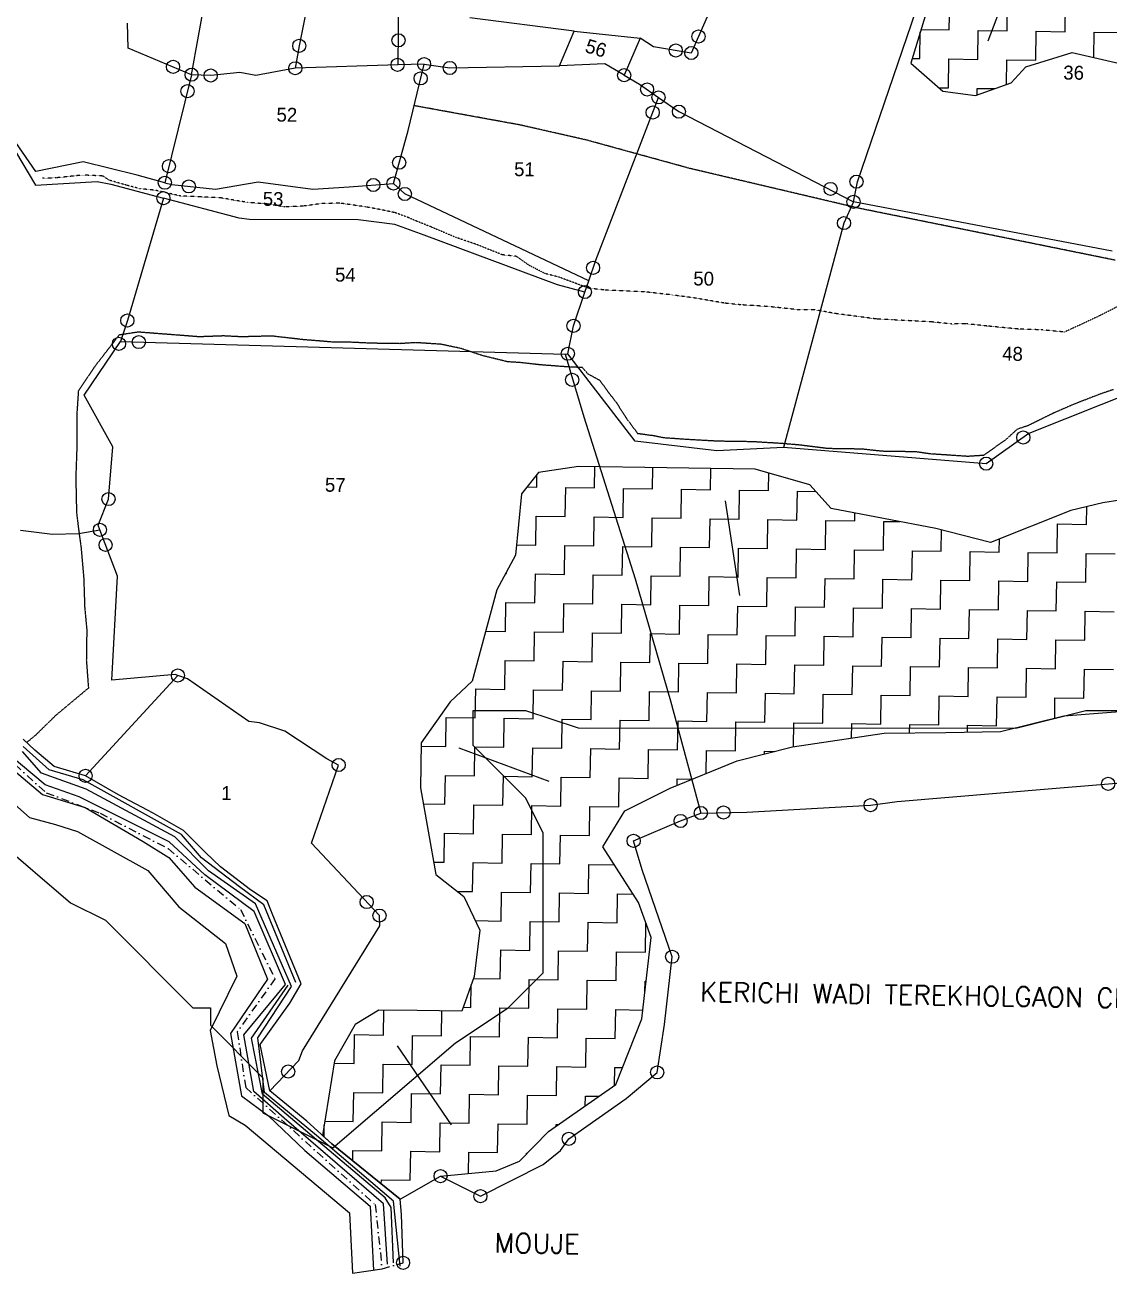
# Model space of a CAD drawing. Header units: metres. Extents: x 356669 to 359675, y 1739187 to 1741011.
# Drawn here: x 357961 to 358641, y 1739187 to 1739970 of the extents above; entities that cross this region are included whole.
import ezdxf

# ---------------------------------------------------------------- set-up
doc = ezdxf.new("R2010")
doc.units = ezdxf.units.M
doc.linetypes.add('DASHDOT', pattern=[1, 0.5, -0.25, 0, -0.25])
doc.linetypes.add('DASHED', pattern=[0.75, 0.5, -0.25])
for name, color, linetype in [('LINE_FOOTPATH', 1, 'DASHED'), ('LINE_WATER', 4, 'Continuous'), ('OFF', 1, 'Continuous'), ('POLY_HATCH', 12, 'Continuous'), ('POLY_PARCEL', 6, 'Continuous'), ('POLY_WATER', 4, 'Continuous'), ('SYM_ARROW', 1, 'Continuous'), ('TEXT_MAPOUT', 7, 'Continuous'), ('TEXT_PARCEL', 7, 'Continuous'), ('V_BOUND_LINE', 7, 'Continuous'), ('V_BOUND_STREAM_LINE', 7, 'DASHDOT'), ('VILLAGE BOUNDRY', 15, 'Continuous')]:
    doc.layers.add(name, color=color, linetype=linetype)
doc.styles.get("Standard").update_dxf_attribs({"font": 'simplex.shx'})
doc.styles.add('TEXT_MAP', font='')
doc.styles.get('TEXT_MAP').set_extended_font_data('Kruti Dev 050')

msp = doc.modelspace()

# ---------------------------------------------------------------- linework, layer by layer
for centre in [(358383.58, 1739962.73), (358133.19, 1739956.84), (358195.41, 1739960.31), (358369.28, 1739953.91), (358379.04, 1739952.35), (358054.02, 1739943.65), (358130.69, 1739942.79), (358194.83, 1739944.97), (358211.44, 1739945.4), (358227.63, 1739942.98), (358065.67, 1739938.76), (358077.63, 1739938.22), (358209.29, 1739936.41), (358336.96, 1739938.42), (358063.11, 1739928.41), (358351.29, 1739929.5), (358358.46, 1739924.49), (358371.26, 1739915.56), (358354.82, 1739915.07), (358051.46, 1739881.33), (358195.85, 1739883.58), (358048.9, 1739870.98), (358063.92, 1739868.67), (358179.62, 1739869.56), (358192.22, 1739870.5), (358482.63, 1739871.66), (358048, 1739861.33), (358199.4, 1739863.93), (358466.37, 1739867.09), (358480.77, 1739858.97), (358474.77, 1739845.67), (358317.44, 1739817.56), (358312.31, 1739802.43), (358025.37, 1739784.54), (358305.13, 1739781.22), (358020.11, 1739769.94), (358032.6, 1739771.03), (358301.56, 1739763.7), (358304.28, 1739747.35), (358587.21, 1739711.19), (358563.91, 1739694.74), (358013.59, 1739672.53), (358008.18, 1739653.21), (358011.74, 1739643.78), (358057.08, 1739561.86), (358157.88, 1739505.7), (357999.18, 1739498.94), (358640.48, 1739493.88), (358491.46, 1739480.53), (358372.31, 1739470.61), (358384.97, 1739475.6), (358399.18, 1739475.89), (358342.87, 1739458.12), (358175.48, 1739419.74), (358183.47, 1739411.24), (358366.99, 1739385.42), (358126.23, 1739313.4), (358357.66, 1739312.87), (358302.24, 1739271.19), (358221.8, 1739247.82), (358246.78, 1739235.24), (358198.27, 1739193.45)]:
    msp.add_circle(centre, 4.12)
at = {"layer": 'LINE_FOOTPATH', "ltscale": 0.5}
for p, q in [((358271.84, 1739907.17), (358205.18, 1739919.31)), ((358313.55, 1739897.69), (358271.84, 1739907.17)), ((358378.19, 1739879.91), (358313.55, 1739897.69)), ((358484.66, 1739854.84), (358378.19, 1739879.91)), ((358585.08, 1739834.51), (358484.66, 1739854.84)), ((358644.78, 1739822.38), (358585.08, 1739834.51)), ((358020.24, 1739775.45), (358011.72, 1739764.46)), ((358032.2, 1739777.26), (358020.24, 1739775.45)), ((358058.03, 1739775.28), (358032.2, 1739777.26)), ((358070.35, 1739774.3), (358058.03, 1739775.28)), ((358085.67, 1739774.87), (358070.35, 1739774.3)), ((358097.2, 1739774.3), (358085.67, 1739774.87)), ((358115.91, 1739774.81), (358097.2, 1739774.3)), ((358135.76, 1739772.52), (358115.91, 1739774.81)), ((358153.64, 1739771.06), (358135.76, 1739772.52)), ((358165.97, 1739770.87), (358153.64, 1739771.06)), ((358178.7, 1739770.28), (358165.97, 1739770.87)), ((358011.72, 1739764.46), (358004.42, 1739755.03)), ((358196.2, 1739770.02), (358178.7, 1739770.28)), ((358206.15, 1739770.66), (358196.2, 1739770.02)), ((358222.05, 1739769.63), (358206.15, 1739770.66)), ((358234.34, 1739767.06), (358222.05, 1739769.63)), ((358248.2, 1739762.48), (358234.34, 1739767.06)), ((358263.65, 1739758.67), (358248.2, 1739762.48)), ((358272, 1739758.14), (358263.65, 1739758.67)), ((358283.91, 1739756.77), (358272, 1739758.14)), ((358299.61, 1739755.57), (358283.91, 1739756.77)), ((358310.74, 1739755), (358299.61, 1739755.57)), ((358004.42, 1739755.03), (357994.65, 1739740.48)), ((358314.26, 1739750.98), (358310.74, 1739755)), ((358321.76, 1739746.89), (358314.26, 1739750.98)), ((357994.65, 1739740.48), (357993.61, 1739724.77)), ((358327.6, 1739738.85), (358321.76, 1739746.89)), ((358643.8, 1739741.21), (358635.8, 1739738.55)), ((358332.28, 1739732.82), (358327.6, 1739738.85)), ((358338.11, 1739723.6), (358332.28, 1739732.82)), ((358619, 1739732.05), (358605.78, 1739726.29)), ((358635.8, 1739738.55), (358619, 1739732.05)), ((357993.61, 1739724.77), (357993.72, 1739705.69)), ((358605.78, 1739726.29), (358590.15, 1739718.58)), ((358345.52, 1739713.55), (358338.11, 1739723.6)), ((358583.35, 1739716.3), (358576.09, 1739709.66)), ((358590.15, 1739718.58), (358583.35, 1739716.3)), ((358355.44, 1739712.21), (358345.52, 1739713.55)), ((358361.79, 1739710.92), (358355.44, 1739712.21)), ((358376.49, 1739709.9), (358361.79, 1739710.92)), ((358395.57, 1739708.82), (358376.49, 1739709.9)), ((358417.45, 1739708.49), (358395.57, 1739708.82)), ((358435.23, 1739707.42), (358417.45, 1739708.49)), ((358576.09, 1739709.66), (358567.24, 1739703.44)), ((357993.72, 1739705.69), (357993.03, 1739686.24)), ((358446.75, 1739706.45), (358435.23, 1739707.42)), ((358464.62, 1739704.2), (358446.75, 1739706.45)), ((358486.09, 1739703.87), (358464.62, 1739704.2)), ((358498.8, 1739702.49), (358486.09, 1739703.87)), ((358519.88, 1739702.17), (358498.8, 1739702.49)), ((358529.01, 1739700.84), (358519.88, 1739702.17)), ((358552.46, 1739699.29), (358529.01, 1739700.84)), ((358567.24, 1739703.44), (358562.42, 1739699.93)), ((358562.42, 1739699.93), (358552.46, 1739699.29)), ((357993.03, 1739686.24), (357993.49, 1739664.38)), ((357993.49, 1739664.38), (357994.55, 1739655.22)), ((357994.55, 1739655.22), (357996.34, 1739642.08)), ((357996.34, 1739642.08), (357998.04, 1739622.73)), ((357998.04, 1739622.73), (357998.57, 1739605.24)), ((357998.57, 1739605.24), (357999.93, 1739590.52)), ((357999.93, 1739590.52), (357999.65, 1739571.45)), ((357999.65, 1739571.45), (358000.97, 1739553.95)), ((358000.97, 1739553.95), (357980.42, 1739536.78)), ((357980.42, 1739536.78), (357967.8, 1739524.4)), ((357967.8, 1739524.4), (357962.23, 1739519.79))]:
    msp.add_line(p, q, dxfattribs=at)
at = {"layer": 'LINE_FOOTPATH', "ltscale": 0.2}
for p, q in [((357980.71, 1739874.04), (357972.27, 1739873.74)), ((357997.47, 1739875.78), (357980.71, 1739874.04)), ((358010.11, 1739875.17), (357997.47, 1739875.78)), ((358013.87, 1739872.58), (358010.11, 1739875.17)), ((358024.78, 1739869.47), (358013.87, 1739872.58)), ((358033.18, 1739867.23), (358024.78, 1739869.47)), ((358042.87, 1739866.25), (358033.18, 1739867.23)), ((358058.84, 1739862.63), (358042.87, 1739866.25)), ((358073.17, 1739862), (358058.84, 1739862.63)), ((358084.54, 1739861.4), (358073.17, 1739862)), ((358100.53, 1739858.63), (358084.54, 1739861.4)), ((358113.58, 1739857.59), (358100.53, 1739858.63)), ((358124.1, 1739855.75), (358113.58, 1739857.59)), ((358147.33, 1739857.92), (358136.34, 1739856.41)), ((358158.72, 1739858.17), (358147.33, 1739857.92)), ((358174.7, 1739855.83), (358158.72, 1739858.17)), ((358136.34, 1739856.41), (358124.1, 1739855.75)), ((358184.8, 1739853.99), (358174.7, 1739855.83)), ((358193.2, 1739852.18), (358184.8, 1739853.99)), ((358201.59, 1739849.1), (358193.2, 1739852.18)), ((358206.62, 1739846.92), (358201.59, 1739849.1)), ((358215.42, 1739843.42), (358206.62, 1739846.92)), ((358231.16, 1739836.73), (358215.42, 1739843.42)), ((358244.17, 1739832.32), (358231.16, 1739836.73)), ((358260.51, 1739825.75), (358244.17, 1739832.32)), ((358269.35, 1739824.78), (358260.51, 1739825.75)), ((358277.28, 1739819.18), (358269.35, 1739824.78)), ((358287.32, 1739813.98), (358277.28, 1739819.18)), ((358296.14, 1739811.74), (358287.32, 1739813.98)), ((358307.89, 1739807.35), (358296.14, 1739811.74)), ((358315.02, 1739804.71), (358307.89, 1739807.35)), ((358324.28, 1739803.73), (358315.02, 1739804.71)), ((358349.98, 1739802.5), (358324.28, 1739803.73)), ((358367.24, 1739800.55), (358349.98, 1739802.5)), ((358381.4, 1739798.61), (358367.24, 1739800.55)), ((358400.33, 1739795.38), (358381.4, 1739798.61)), ((358410.01, 1739794.39), (358400.33, 1739795.38)), ((358427.71, 1739793.28), (358410.01, 1739794.39)), ((358651.83, 1739796.04), (358634.93, 1739787.46)), ((358445.81, 1739791.32), (358427.71, 1739793.28)), ((358457.19, 1739791.15), (358445.81, 1739791.32)), ((358469.81, 1739788.85), (358457.19, 1739791.15)), ((358484.12, 1739786.95), (358469.81, 1739788.85)), ((358495.06, 1739785.52), (358484.12, 1739786.95)), ((358634.93, 1739787.46), (358623.9, 1739782.27)), ((358505.17, 1739784.95), (358495.06, 1739785.52)), ((358517.82, 1739784.33), (358505.17, 1739784.95)), ((358529.19, 1739783.74), (358517.82, 1739784.33)), ((358542.36, 1739782.34), (358529.19, 1739783.74)), ((358551.68, 1739782.44), (358542.36, 1739782.34)), ((358564.47, 1739781.08), (358551.68, 1739782.44)), ((358584.71, 1739779.14), (358564.47, 1739781.08)), ((358598.45, 1739778.7), (358584.71, 1739779.14)), ((358613.11, 1739777.32), (358598.45, 1739778.7)), ((358623.9, 1739782.27), (358613.11, 1739777.32))]:
    msp.add_line(p, q, dxfattribs=at)
at = {"layer": 'LINE_WATER'}
for p, q in [((357973.82, 1739493.23), (357950.72, 1739512.8)), ((357971.57, 1739500.64), (357959.53, 1739514.11)), ((357976.39, 1739502.63), (357960.11, 1739517.23)), ((357950.56, 1739505.36), (357972.18, 1739487.31)), ((357999.63, 1739490.65), (357971.57, 1739500.64)), ((357997.59, 1739496.47), (357976.39, 1739502.63)), ((357995.23, 1739485.74), (357973.82, 1739493.23)), ((358059.34, 1739462.04), (357997.59, 1739496.47)), ((358055.06, 1739460.57), (357999.63, 1739490.65)), ((357949.26, 1739485.98), (357964.09, 1739472.83)), ((357972.18, 1739487.31), (357998.85, 1739478.99)), ((358051.53, 1739457.53), (357995.23, 1739485.74)), ((357998.85, 1739478.99), (358035.33, 1739457.82)), ((357964.09, 1739472.83), (357980.3, 1739468.41)), ((357980.3, 1739468.41), (357994.01, 1739464.04)), ((357994.01, 1739464.04), (358038.32, 1739439.6)), ((358035.33, 1739457.82), (358051.41, 1739447.78)), ((358076.23, 1739439.23), (358055.06, 1739460.57)), ((358071.89, 1739447.5), (358059.34, 1739462.04)), ((358073.87, 1739436.83), (358051.53, 1739457.53)), ((358051.41, 1739447.78), (358067.73, 1739429.06)), ((358095.74, 1739429.32), (358071.89, 1739447.5)), ((358038.32, 1739439.6), (358057.59, 1739416.79)), ((358104.85, 1739413.74), (358073.87, 1739436.83)), ((358105.73, 1739418.58), (358076.23, 1739439.23)), ((358067.73, 1739429.06), (358099.1, 1739406.34)), ((358111, 1739417.93), (358095.74, 1739429.32)), ((358128.36, 1739366.67), (358105.73, 1739418.58)), ((358057.59, 1739416.79), (358086.89, 1739393.83)), ((358124.56, 1739368.01), (358104.85, 1739413.74)), ((358131.02, 1739369.25), (358111, 1739417.93)), ((358099.1, 1739406.34), (358113.29, 1739371.44)), ((358086.89, 1739393.83), (358094.09, 1739373.29)), ((358094.09, 1739373.29), (358077.29, 1739339.06)), ((358113.29, 1739371.44), (358090.09, 1739337.21)), ((358098.41, 1739336.36), (358124.56, 1739368.01)), ((358103.31, 1739334.37), (358126.17, 1739367.52)), ((358107.11, 1739334.57), (358128.36, 1739366.67)), ((358077.29, 1739339.06), (358081.54, 1739316.89)), ((358090.09, 1739337.21), (358097.05, 1739298.27)), ((358104.67, 1739300.83), (358098.41, 1739336.36)), ((358110.23, 1739299.18), (358103.31, 1739334.37)), ((358111.37, 1739300.29), (358107.11, 1739334.57)), ((358081.54, 1739316.89), (358089.01, 1739285.92)), ((358097.05, 1739298.27), (358113.85, 1739285.58)), ((358123.78, 1739284.07), (358104.67, 1739300.83)), ((358186.95, 1739234.23), (358110.23, 1739299.18)), ((358143.96, 1739273.22), (358111.37, 1739300.29)), ((358089.01, 1739285.92), (358099.17, 1739279.77)), ((358113.85, 1739285.58), (358136.69, 1739263.89)), ((358099.17, 1739279.77), (358164.58, 1739224.76)), ((358186.01, 1739230.35), (358123.78, 1739284.07)), ((358192.31, 1739232.09), (358143.96, 1739273.22)), ((358136.69, 1739263.89), (358177.68, 1739228.96)), ((358190.71, 1739228.05), (358186.95, 1739234.23)), ((358196.54, 1739191.29), (358192.31, 1739232.09)), ((358164.58, 1739224.76), (358166.66, 1739187.01)), ((358177.68, 1739228.96), (358179.83, 1739188.9)), ((358188.46, 1739192.61), (358186.01, 1739230.35)), ((358192.31, 1739193.48), (358190.71, 1739228.05))]:
    msp.add_line(p, q, dxfattribs=at)
at = {"layer": 'OFF'}
msp.add_line((358166.66, 1739187.01), (358185.13, 1739189.65), dxfattribs=at)
at = {"layer": 'POLY_HATCH'}
for p, q in [((358530.72, 1739992.37), (358516.61, 1739946.03)), ((358588.73, 1739943.66), (358617.94, 1739952.7)), ((358617.94, 1739952.7), (358650.39, 1739945.19)), ((358516.61, 1739946.03), (358536.77, 1739928.5)), ((358579.64, 1739933.59), (358588.73, 1739943.66)), ((358536.77, 1739928.5), (358557.17, 1739925.64)), ((358557.17, 1739925.64), (358579.64, 1739933.59)), ((358308.35, 1739692.97), (358283.22, 1739689.18)), ((358419.04, 1739691.3), (358308.35, 1739692.97)), ((358283.22, 1739689.18), (358272.58, 1739675.78)), ((358453.35, 1739681.39), (358419.04, 1739691.3)), ((358466.71, 1739666.58), (358453.35, 1739681.39)), ((358272.58, 1739675.78), (358268.86, 1739637.24)), ((358637.01, 1739670.26), (358617.09, 1739665.35)), ((358662.71, 1739674.12), (358637.01, 1739670.26)), ((358532.32, 1739654.11), (358466.71, 1739666.58)), ((358617.09, 1739665.35), (358566.65, 1739645.25)), ((358566.65, 1739645.25), (358532.32, 1739654.11)), ((358268.86, 1739637.24), (358257.04, 1739615.51)), ((358257.04, 1739615.51), (358241.55, 1739558.37)), ((358241.55, 1739558.37), (358227.72, 1739545.35)), ((358227.72, 1739545.35), (358209.58, 1739519.55)), ((358572.89, 1739526.64), (358612.73, 1739536.47)), ((358612.73, 1739536.47), (358701.62, 1739543.47)), ((358442.45, 1739517.16), (358500.03, 1739525.67)), ((358500.03, 1739525.67), (358538.68, 1739526.13)), ((358538.68, 1739526.13), (358572.89, 1739526.64)), ((358209.58, 1739519.55), (358209.15, 1739491.39)), ((358407.85, 1739508.29), (358442.45, 1739517.16)), ((358365.82, 1739491.2), (358407.85, 1739508.29)), ((358209.15, 1739491.39), (358218.77, 1739437)), ((358337.4, 1739477.02), (358365.82, 1739491.2)), ((358323.48, 1739454.28), (358337.4, 1739477.02)), ((358345.93, 1739419.52), (358323.48, 1739454.28)), ((358218.77, 1739437), (358236.32, 1739423.17)), ((358236.32, 1739423.17), (358246.45, 1739402.15)), ((358353.95, 1739397.49), (358345.93, 1739419.52)), ((358246.45, 1739402.15), (358242.87, 1739373)), ((358347.96, 1739346.47), (358353.95, 1739397.49)), ((358242.87, 1739373), (358235.23, 1739351.21)), ((358183.02, 1739352), (358168.26, 1739342.83)), ((358207.03, 1739351.64), (358183.02, 1739352)), ((358235.23, 1739351.21), (358207.03, 1739351.64)), ((358168.26, 1739342.83), (358155.38, 1739320.08)), ((358331.63, 1739305.37), (358347.96, 1739346.47)), ((358155.38, 1739320.08), (358147.8, 1739273.28)), ((358289.4, 1739275.76), (358331.63, 1739305.37)), ((358147.8, 1739273.28), (358153.62, 1739268.08)), ((358271.37, 1739257.25), (358289.4, 1739275.76)), ((358153.62, 1739268.08), (358196.52, 1739233.4)), ((358256.65, 1739251.22), (358271.37, 1739257.25)), ((358196.52, 1739233.4), (358221.8, 1739247.82)), ((358221.8, 1739247.82), (358256.65, 1739251.22))]:
    msp.add_line(p, q, dxfattribs=at)
at = {"layer": 'POLY_HATCH', "linetype": 'Continuous'}
for p, q in [((358540.77, 1739966.79), (358541.05, 1739984.95)), ((358577.1, 1739966.24), (358577.37, 1739984.4)), ((358613.43, 1739965.69), (358613.7, 1739983.85)), ((358523.01, 1739967.06), (358540.77, 1739966.79)), ((358558.66, 1739948.35), (358558.94, 1739966.52)), ((358558.94, 1739966.52), (358577.1, 1739966.24)), ((358522.33, 1739948.9), (358522.59, 1739965.67)), ((358594.99, 1739947.8), (358595.26, 1739965.97)), ((358595.26, 1739965.97), (358613.43, 1739965.69)), ((358631.35, 1739949.6), (358631.59, 1739965.42)), ((358631.59, 1739965.42), (358649.75, 1739965.14)), ((358517.5, 1739948.98), (358522.33, 1739948.9)), ((358540.22, 1739930.46), (358540.5, 1739948.63)), ((358540.5, 1739948.63), (358558.66, 1739948.35)), ((358576.59, 1739932.51), (358576.82, 1739948.08)), ((358576.82, 1739948.08), (358594.99, 1739947.8)), ((358534.42, 1739930.55), (358540.22, 1739930.46)), ((358558.32, 1739926.05), (358558.39, 1739930.19)), ((358558.39, 1739930.19), (358569.54, 1739930.02)), ((358318.41, 1739679.48), (358318.61, 1739692.82)), ((358282.08, 1739680.03), (358282.2, 1739687.9)), ((358354.74, 1739678.93), (358354.94, 1739692.27)), ((358391.06, 1739678.38), (358391.27, 1739691.72)), ((358427.39, 1739677.83), (358427.56, 1739688.84)), ((358276.02, 1739680.12), (358282.08, 1739680.03)), ((358299.97, 1739661.59), (358300.25, 1739679.75)), ((358300.25, 1739679.75), (358318.41, 1739679.48)), ((358336.3, 1739661.04), (358336.57, 1739679.2)), ((358336.57, 1739679.2), (358354.74, 1739678.93)), ((358372.63, 1739660.49), (358372.9, 1739678.65)), ((358372.9, 1739678.65), (358391.06, 1739678.38)), ((358408.95, 1739659.94), (358409.23, 1739678.1)), ((358409.23, 1739678.1), (358427.39, 1739677.83)), ((358445.28, 1739659.39), (358445.55, 1739677.55)), ((358445.55, 1739677.55), (358456.97, 1739677.38)), ((358281.53, 1739643.7), (358281.81, 1739661.86)), ((358281.81, 1739661.86), (358299.97, 1739661.59)), ((358317.86, 1739643.15), (358318.14, 1739661.31)), ((358318.14, 1739661.31), (358336.3, 1739661.04)), ((358481.61, 1739658.84), (358481.68, 1739663.74)), ((358626.91, 1739656.64), (358627.08, 1739667.81)), ((358354.19, 1739642.6), (358354.46, 1739660.76)), ((358354.46, 1739660.76), (358372.63, 1739660.49)), ((358390.51, 1739642.05), (358390.79, 1739660.21)), ((358390.79, 1739660.21), (358408.95, 1739659.94)), ((358426.84, 1739641.5), (358427.12, 1739659.66)), ((358427.12, 1739659.66), (358445.28, 1739659.39)), ((358463.17, 1739640.95), (358463.44, 1739659.11)), ((358463.44, 1739659.11), (358481.61, 1739658.84)), ((358499.49, 1739640.4), (358499.77, 1739658.56)), ((358499.77, 1739658.56), (358509.7, 1739658.41)), ((358608.47, 1739638.75), (358608.75, 1739656.91)), ((358608.75, 1739656.91), (358626.91, 1739656.64)), ((358535.82, 1739639.85), (358536.02, 1739653.16)), ((358572.15, 1739639.3), (358572.27, 1739647.49)), ((358269.5, 1739643.88), (358281.53, 1739643.7)), ((358299.42, 1739625.26), (358299.7, 1739643.43)), ((358299.7, 1739643.43), (358317.86, 1739643.15)), ((358335.75, 1739624.71), (358336.02, 1739642.88)), ((358336.02, 1739642.88), (358354.19, 1739642.6)), ((358372.08, 1739624.16), (358372.35, 1739642.33)), ((358372.35, 1739642.33), (358390.51, 1739642.05)), ((358408.4, 1739623.61), (358408.68, 1739641.78)), ((358408.68, 1739641.78), (358426.84, 1739641.5)), ((358444.73, 1739623.06), (358445, 1739641.23)), ((358445, 1739641.23), (358463.17, 1739640.95)), ((358481.06, 1739622.51), (358481.33, 1739640.68)), ((358481.33, 1739640.68), (358499.49, 1739640.4)), ((358517.38, 1739621.96), (358517.66, 1739640.13)), ((358517.66, 1739640.13), (358535.82, 1739639.85)), ((358553.71, 1739621.41), (358553.98, 1739639.58)), ((358553.98, 1739639.58), (358572.15, 1739639.3)), ((358590.04, 1739620.86), (358590.31, 1739639.03)), ((358590.31, 1739639.03), (358608.47, 1739638.75)), ((358626.36, 1739620.31), (358626.64, 1739638.47)), ((358626.64, 1739638.47), (358644.8, 1739638.2)), ((358262.65, 1739625.82), (358263.1, 1739625.81)), ((358263.1, 1739625.81), (358263.11, 1739626.67)), ((358280.98, 1739607.37), (358281.26, 1739625.54)), ((358281.26, 1739625.54), (358299.42, 1739625.26)), ((358317.31, 1739606.82), (358317.59, 1739624.99)), ((358317.59, 1739624.99), (358335.75, 1739624.71)), ((358353.64, 1739606.27), (358353.91, 1739624.44)), ((358353.91, 1739624.44), (358372.08, 1739624.16)), ((358389.96, 1739605.72), (358390.24, 1739623.89)), ((358390.24, 1739623.89), (358408.4, 1739623.61)), ((358426.29, 1739605.17), (358426.57, 1739623.34)), ((358426.57, 1739623.34), (358444.73, 1739623.06)), ((358462.62, 1739604.62), (358462.89, 1739622.79)), ((358462.89, 1739622.79), (358481.06, 1739622.51)), ((358498.94, 1739604.07), (358499.22, 1739622.24)), ((358499.22, 1739622.24), (358517.38, 1739621.96)), ((358535.27, 1739603.52), (358535.55, 1739621.69)), ((358535.55, 1739621.69), (358553.71, 1739621.41)), ((358571.6, 1739602.97), (358571.87, 1739621.14)), ((358571.87, 1739621.14), (358590.04, 1739620.86)), ((358607.92, 1739602.42), (358608.2, 1739620.59)), ((358608.2, 1739620.59), (358626.36, 1739620.31)), ((358262.55, 1739589.49), (358262.82, 1739607.65)), ((358262.82, 1739607.65), (358280.98, 1739607.37)), ((358298.87, 1739588.94), (358299.15, 1739607.1)), ((358299.15, 1739607.1), (358317.31, 1739606.82)), ((358335.2, 1739588.39), (358335.47, 1739606.55)), ((358335.47, 1739606.55), (358353.64, 1739606.27)), ((358371.53, 1739587.84), (358371.8, 1739606)), ((358371.8, 1739606), (358389.96, 1739605.72)), ((358407.85, 1739587.29), (358408.13, 1739605.45)), ((358408.13, 1739605.45), (358426.29, 1739605.17)), ((358444.18, 1739586.74), (358444.45, 1739604.9)), ((358444.45, 1739604.9), (358462.62, 1739604.62)), ((358480.51, 1739586.19), (358480.78, 1739604.35)), ((358480.78, 1739604.35), (358498.94, 1739604.07)), ((358516.83, 1739585.64), (358517.11, 1739603.8)), ((358517.11, 1739603.8), (358535.27, 1739603.52)), ((358553.16, 1739585.09), (358553.43, 1739603.25)), ((358553.43, 1739603.25), (358571.6, 1739602.97)), ((358589.49, 1739584.54), (358589.76, 1739602.7)), ((358589.76, 1739602.7), (358607.92, 1739602.42)), ((358625.81, 1739583.98), (358626.09, 1739602.15)), ((358626.09, 1739602.15), (358644.25, 1739601.87)), ((358250.04, 1739589.68), (358262.55, 1739589.49)), ((358280.43, 1739571.05), (358280.71, 1739589.21)), ((358280.71, 1739589.21), (358298.87, 1739588.94)), ((358316.76, 1739570.5), (358317.04, 1739588.66)), ((358317.04, 1739588.66), (358335.2, 1739588.39)), ((358353.09, 1739569.95), (358353.36, 1739588.11)), ((358353.36, 1739588.11), (358371.53, 1739587.84)), ((358389.41, 1739569.4), (358389.69, 1739587.56)), ((358389.69, 1739587.56), (358407.85, 1739587.29)), ((358425.74, 1739568.85), (358426.02, 1739587.01)), ((358426.02, 1739587.01), (358444.18, 1739586.74)), ((358462.07, 1739568.3), (358462.34, 1739586.46)), ((358462.34, 1739586.46), (358480.51, 1739586.19)), ((358498.39, 1739567.75), (358498.67, 1739585.91)), ((358498.67, 1739585.91), (358516.83, 1739585.64)), ((358534.72, 1739567.2), (358535, 1739585.36)), ((358535, 1739585.36), (358553.16, 1739585.09)), ((358571.05, 1739566.65), (358571.32, 1739584.81)), ((358571.32, 1739584.81), (358589.49, 1739584.54)), ((358607.37, 1739566.1), (358607.65, 1739584.26)), ((358607.65, 1739584.26), (358625.81, 1739583.98)), ((358261.99, 1739553.16), (358262.27, 1739571.32)), ((358262.27, 1739571.32), (358280.43, 1739571.05)), ((358298.32, 1739552.61), (358298.6, 1739570.77)), ((358298.6, 1739570.77), (358316.76, 1739570.5)), ((358334.65, 1739552.06), (358334.92, 1739570.22)), ((358334.92, 1739570.22), (358353.09, 1739569.95)), ((358370.98, 1739551.51), (358371.25, 1739569.67)), ((358371.25, 1739569.67), (358389.41, 1739569.4)), ((358407.3, 1739550.96), (358407.58, 1739569.12)), ((358407.58, 1739569.12), (358425.74, 1739568.85)), ((358443.63, 1739550.41), (358443.9, 1739568.57)), ((358443.9, 1739568.57), (358462.07, 1739568.3)), ((358479.96, 1739549.86), (358480.23, 1739568.02)), ((358480.23, 1739568.02), (358498.39, 1739567.75)), ((358516.28, 1739549.31), (358516.56, 1739567.47)), ((358516.56, 1739567.47), (358534.72, 1739567.2)), ((358552.61, 1739548.76), (358552.88, 1739566.92)), ((358552.88, 1739566.92), (358571.05, 1739566.65)), ((358588.94, 1739548.21), (358589.21, 1739566.37)), ((358589.21, 1739566.37), (358607.37, 1739566.1)), ((358625.26, 1739547.66), (358625.54, 1739565.82)), ((358625.54, 1739565.82), (358643.7, 1739565.55)), ((358243.56, 1739535.27), (358243.83, 1739553.44)), ((358243.83, 1739553.44), (358261.99, 1739553.16)), ((358279.88, 1739534.72), (358280.16, 1739552.88)), ((358280.16, 1739552.88), (358298.32, 1739552.61)), ((358316.21, 1739534.17), (358316.48, 1739552.33)), ((358316.48, 1739552.33), (358334.65, 1739552.06)), ((358352.54, 1739533.62), (358352.81, 1739551.78)), ((358352.81, 1739551.78), (358370.98, 1739551.51)), ((358388.86, 1739533.07), (358389.14, 1739551.23)), ((358389.14, 1739551.23), (358407.3, 1739550.96)), ((358425.19, 1739532.52), (358425.47, 1739550.68)), ((358425.47, 1739550.68), (358443.63, 1739550.41)), ((358461.52, 1739531.97), (358461.79, 1739550.13)), ((358461.79, 1739550.13), (358479.96, 1739549.86)), ((358497.84, 1739531.42), (358498.12, 1739549.58)), ((358498.12, 1739549.58), (358516.28, 1739549.31)), ((358534.17, 1739530.87), (358534.45, 1739549.03)), ((358534.45, 1739549.03), (358552.61, 1739548.76)), ((358570.5, 1739530.32), (358570.77, 1739548.48)), ((358570.77, 1739548.48), (358588.94, 1739548.21)), ((358606.9, 1739535.03), (358607.1, 1739547.93)), ((358607.1, 1739547.93), (358625.26, 1739547.66)), ((358225.12, 1739517.38), (358225.39, 1739535.55)), ((358225.39, 1739535.55), (358243.56, 1739535.27)), ((358261.44, 1739516.83), (358261.72, 1739535)), ((358261.72, 1739535), (358279.88, 1739534.72)), ((358297.77, 1739516.28), (358298.05, 1739534.45)), ((358298.05, 1739534.45), (358316.21, 1739534.17)), ((358334.1, 1739515.73), (358334.37, 1739533.9)), ((358334.37, 1739533.9), (358352.54, 1739533.62)), ((358370.42, 1739515.18), (358370.7, 1739533.35)), ((358370.7, 1739533.35), (358388.86, 1739533.07)), ((358406.75, 1739514.63), (358407.03, 1739532.8)), ((358407.03, 1739532.8), (358425.19, 1739532.52)), ((358443.13, 1739517.26), (358443.35, 1739532.25)), ((358443.35, 1739532.25), (358461.52, 1739531.97)), ((358479.54, 1739522.64), (358479.68, 1739531.7)), ((358479.68, 1739531.7), (358497.84, 1739531.42)), ((358515.93, 1739525.86), (358516.01, 1739531.15)), ((358516.01, 1739531.15), (358534.17, 1739530.87)), ((358552.27, 1739526.33), (358552.33, 1739530.6)), ((358552.33, 1739530.6), (358570.5, 1739530.32)), ((358209.55, 1739517.62), (358225.12, 1739517.38)), ((358243.01, 1739498.95), (358243.28, 1739517.11)), ((358243.28, 1739517.11), (358261.44, 1739516.83)), ((358279.33, 1739498.39), (358279.61, 1739516.56)), ((358279.61, 1739516.56), (358297.77, 1739516.28)), ((358315.66, 1739497.84), (358315.93, 1739516.01)), ((358315.93, 1739516.01), (358334.1, 1739515.73)), ((358351.99, 1739497.29), (358352.26, 1739515.46)), ((358352.26, 1739515.46), (358370.42, 1739515.18)), ((358388.37, 1739500.37), (358388.59, 1739514.91)), ((358388.59, 1739514.91), (358406.75, 1739514.63)), ((358424.89, 1739512.66), (358424.91, 1739514.36)), ((358424.91, 1739514.36), (358431.16, 1739514.26)), ((358224.57, 1739481.06), (358224.84, 1739499.22)), ((358224.84, 1739499.22), (358243.01, 1739498.95)), ((358260.89, 1739480.51), (358261.17, 1739498.67)), ((358261.17, 1739498.67), (358279.33, 1739498.39)), ((358297.22, 1739479.96), (358297.5, 1739498.12)), ((358297.5, 1739498.12), (358315.66, 1739497.84)), ((358333.55, 1739479.41), (358333.82, 1739497.57)), ((358333.82, 1739497.57), (358351.99, 1739497.29)), ((358370.09, 1739492.93), (358370.15, 1739497.02)), ((358370.15, 1739497.02), (358379.78, 1739496.87)), ((358210.94, 1739481.26), (358224.57, 1739481.06)), ((358242.46, 1739462.62), (358242.73, 1739480.78)), ((358242.73, 1739480.78), (358260.89, 1739480.51)), ((358278.78, 1739462.07), (358279.06, 1739480.23)), ((358279.06, 1739480.23), (358297.22, 1739479.96)), ((358315.11, 1739461.52), (358315.38, 1739479.68)), ((358315.38, 1739479.68), (358333.55, 1739479.41)), ((358224.02, 1739444.73), (358224.29, 1739462.89)), ((358224.29, 1739462.89), (358242.46, 1739462.62)), ((358260.34, 1739444.18), (358260.62, 1739462.34)), ((358260.62, 1739462.34), (358278.78, 1739462.07)), ((358296.67, 1739443.63), (358296.95, 1739461.79)), ((358296.95, 1739461.79), (358315.11, 1739461.52)), ((358217.39, 1739444.83), (358224.02, 1739444.73)), ((358241.91, 1739426.29), (358242.18, 1739444.46)), ((358242.18, 1739444.46), (358260.34, 1739444.18)), ((358278.23, 1739425.74), (358278.51, 1739443.9)), ((358278.51, 1739443.9), (358296.67, 1739443.63)), ((358314.56, 1739425.19), (358314.83, 1739443.35)), ((358314.83, 1739443.35), (358330.69, 1739443.11)), ((358232.17, 1739426.44), (358241.91, 1739426.29)), ((358259.79, 1739407.85), (358260.07, 1739426.02)), ((358260.07, 1739426.02), (358278.23, 1739425.74)), ((358296.12, 1739407.3), (358296.4, 1739425.47)), ((358296.4, 1739425.47), (358314.56, 1739425.19)), ((358332.45, 1739406.75), (358332.72, 1739424.92)), ((358332.72, 1739424.92), (358342.54, 1739424.77)), ((358243.58, 1739408.1), (358259.79, 1739407.85)), ((358277.68, 1739389.41), (358277.96, 1739407.58)), ((358277.96, 1739407.58), (358296.12, 1739407.3)), ((358314.01, 1739388.86), (358314.28, 1739407.03)), ((358314.28, 1739407.03), (358332.45, 1739406.75)), ((358350.34, 1739388.31), (358350.61, 1739406.48)), ((358350.61, 1739406.48), (358350.68, 1739406.48)), ((358259.24, 1739371.53), (358259.52, 1739389.69)), ((358259.52, 1739389.69), (358277.68, 1739389.41)), ((358295.57, 1739370.98), (358295.85, 1739389.14)), ((358295.85, 1739389.14), (358314.01, 1739388.86)), ((358331.9, 1739370.43), (358332.17, 1739388.59)), ((358332.17, 1739388.59), (358350.34, 1739388.31)), ((358242.44, 1739371.78), (358259.24, 1739371.53)), ((358240.81, 1739353.64), (358241.02, 1739367.72)), ((358277.13, 1739353.09), (358277.41, 1739371.25)), ((358277.41, 1739371.25), (358295.57, 1739370.98)), ((358313.46, 1739352.54), (358313.73, 1739370.7)), ((358313.73, 1739370.7), (358331.9, 1739370.43)), ((358349.96, 1739363.53), (358350.06, 1739370.15)), ((358350.06, 1739370.15), (358350.74, 1739370.14)), ((358186.04, 1739336.3), (358186.28, 1739351.95)), ((358222.37, 1739335.75), (358222.6, 1739351.4)), ((358236.11, 1739353.71), (358240.81, 1739353.64)), ((358258.69, 1739335.2), (358258.97, 1739353.36)), ((358258.97, 1739353.36), (358277.13, 1739353.09)), ((358295.02, 1739334.65), (358295.3, 1739352.81)), ((358295.3, 1739352.81), (358313.46, 1739352.54)), ((358331.35, 1739334.1), (358331.62, 1739352.26)), ((358331.62, 1739352.26), (358348.61, 1739352.01)), ((358167.6, 1739318.41), (358167.88, 1739336.58)), ((358167.88, 1739336.58), (358186.04, 1739336.3)), ((358203.93, 1739317.86), (358204.2, 1739336.03)), ((358204.2, 1739336.03), (358222.37, 1739335.75)), ((358240.26, 1739317.31), (358240.53, 1739335.48)), ((358240.53, 1739335.48), (358258.69, 1739335.2)), ((358276.58, 1739316.76), (358276.86, 1739334.92)), ((358276.86, 1739334.92), (358295.02, 1739334.65)), ((358312.91, 1739316.21), (358313.18, 1739334.37)), ((358313.18, 1739334.37), (358331.35, 1739334.1)), ((358155.14, 1739318.6), (358167.6, 1739318.41)), ((358185.49, 1739299.97), (358185.77, 1739318.14)), ((358185.77, 1739318.14), (358203.93, 1739317.86)), ((358221.82, 1739299.42), (358222.09, 1739317.59)), ((358222.09, 1739317.59), (358240.26, 1739317.31)), ((358258.14, 1739298.87), (358258.42, 1739317.04)), ((358258.42, 1739317.04), (358276.58, 1739316.76)), ((358294.47, 1739298.32), (358294.75, 1739316.49)), ((358294.75, 1739316.49), (358312.91, 1739316.21)), ((358330.9, 1739304.86), (358331.07, 1739315.94)), ((358331.07, 1739315.94), (358335.8, 1739315.86)), ((358167.05, 1739282.09), (358167.33, 1739300.25)), ((358167.33, 1739300.25), (358185.49, 1739299.97)), ((358203.38, 1739281.54), (358203.65, 1739299.7)), ((358203.65, 1739299.7), (358221.82, 1739299.42)), ((358239.71, 1739280.99), (358239.98, 1739299.15)), ((358239.98, 1739299.15), (358258.14, 1739298.87)), ((358276.03, 1739280.43), (358276.31, 1739298.6)), ((358276.31, 1739298.6), (358294.47, 1739298.32)), ((358312.54, 1739291.98), (358312.63, 1739298.05)), ((358312.63, 1739298.05), (358321.01, 1739297.92)), ((358148.74, 1739272.44), (358148.85, 1739279.76)), ((358149.27, 1739282.35), (358167.05, 1739282.09)), ((358184.94, 1739263.65), (358185.22, 1739281.81)), ((358185.22, 1739281.81), (358203.38, 1739281.54)), ((358221.27, 1739263.1), (358221.54, 1739281.26)), ((358221.54, 1739281.26), (358239.71, 1739280.99)), ((358257.59, 1739262.55), (358257.87, 1739280.71)), ((358257.87, 1739280.71), (358276.03, 1739280.43)), ((358294.18, 1739279.1), (358294.2, 1739280.16)), ((358294.2, 1739280.16), (358295.65, 1739280.14)), ((358166.68, 1739257.52), (358166.78, 1739263.92)), ((358166.78, 1739263.92), (358184.94, 1739263.65)), ((358202.83, 1739245.21), (358203.1, 1739263.37)), ((358203.1, 1739263.37), (358221.27, 1739263.1)), ((358239.23, 1739249.52), (358239.43, 1739262.82)), ((358239.43, 1739262.82), (358257.59, 1739262.55)), ((358275.75, 1739261.75), (358275.76, 1739262.27)), ((358275.76, 1739262.27), (358276.25, 1739262.26)), ((358184.63, 1739243.01), (358184.67, 1739245.48)), ((358184.67, 1739245.48), (358202.83, 1739245.21))]:
    msp.add_line(p, q, dxfattribs=at)
at = {"layer": 'POLY_PARCEL'}
for p, q in [((358065.67, 1739938.76), (358095.36, 1740103.4)), ((358161.83, 1740101.67), (358133.19, 1739956.84)), ((358483.29, 1739871.44), (358561.5, 1740100.77)), ((358195.24, 1739944.98), (358196.15, 1740026.61)), ((358305.54, 1739966.1), (358240.06, 1739974.37)), ((358388.99, 1739975.1), (358383.58, 1739962.73)), ((358025.93, 1739955.43), (358025.44, 1739971.02)), ((358296.39, 1739944.4), (358305.54, 1739966.1)), ((358305.54, 1739966.1), (358346.91, 1739961.64)), ((358346.91, 1739961.64), (358336.96, 1739938.42)), ((358355.31, 1739956.15), (358346.91, 1739961.64)), ((358383.58, 1739962.73), (358379.04, 1739952.35)), ((358383.58, 1739962.73), (358383.58, 1739962.73)), ((358383.58, 1739962.73), (358383.58, 1739962.73)), ((358065.67, 1739938.76), (358025.93, 1739955.43)), ((358133.19, 1739956.84), (358130.69, 1739942.79)), ((358379.04, 1739952.35), (358355.31, 1739956.15)), ((358195.24, 1739944.98), (358130.69, 1739942.79)), ((358211.44, 1739945.4), (358195.24, 1739944.98)), ((358201.46, 1739903.81), (358211.44, 1739945.4)), ((358211.44, 1739945.4), (358227.63, 1739942.98)), ((358227.63, 1739942.98), (358296.39, 1739944.4)), ((358324.8, 1739945.5), (358296.39, 1739944.4)), ((358336.96, 1739938.42), (358324.8, 1739945.5)), ((358065.67, 1739938.76), (358048.9, 1739870.98)), ((358065.67, 1739938.76), (358065.67, 1739938.76)), ((358077.63, 1739938.22), (358065.67, 1739938.76)), ((358095.81, 1739940.12), (358077.63, 1739938.22)), ((358105.94, 1739938.15), (358095.81, 1739940.12)), ((358130.69, 1739942.79), (358105.94, 1739938.15)), ((358130.69, 1739942.79), (358130.69, 1739942.79)), ((358336.96, 1739938.42), (358346.58, 1739932.79)), ((358346.58, 1739932.79), (358358.46, 1739924.49)), ((358319.08, 1739822.42), (358358.46, 1739924.49)), ((358358.46, 1739924.49), (358371.26, 1739915.56)), ((358371.26, 1739915.56), (358480.77, 1739858.97)), ((357951.19, 1739897.19), (357967.83, 1739869.52)), ((357967.96, 1739878.06), (357955.45, 1739896.32)), ((358192.22, 1739870.5), (358201.46, 1739903.81)), ((357997.69, 1739884.15), (357967.96, 1739878.06)), ((358031.47, 1739875.74), (357997.69, 1739884.15)), ((358048.9, 1739870.98), (358031.47, 1739875.74)), ((357967.83, 1739869.52), (358006.36, 1739871.75)), ((358006.36, 1739871.75), (358015.1, 1739870.05)), ((358015.1, 1739870.05), (358044.09, 1739862.42)), ((358048.9, 1739870.98), (358053.21, 1739869.8)), ((358053.21, 1739869.8), (358080.62, 1739866.89)), ((358080.62, 1739866.89), (358107.51, 1739871.47)), ((358107.51, 1739871.47), (358141.75, 1739866.9)), ((358141.75, 1739866.9), (358164.54, 1739868.43)), ((358164.54, 1739868.43), (358192.22, 1739870.5)), ((358199.4, 1739863.93), (358192.22, 1739870.5)), ((358480.77, 1739858.97), (358483.29, 1739871.44)), ((358048, 1739861.33), (358025.37, 1739784.54)), ((358044.09, 1739862.42), (358048, 1739861.33)), ((358095.56, 1739848.78), (358048, 1739861.33)), ((358314.67, 1739809.38), (358199.4, 1739863.93)), ((358199.4, 1739863.93), (358199.4, 1739863.93)), ((358480.77, 1739858.97), (358474.77, 1739845.67)), ((358643.04, 1739827.96), (358480.77, 1739858.97)), ((358480.77, 1739858.97), (358480.77, 1739858.97)), ((358480.77, 1739858.97), (358480.77, 1739858.97)), ((358480.77, 1739858.97), (358480.77, 1739858.97)), ((358102.01, 1739847.92), (358095.56, 1739848.78)), ((358095.56, 1739848.78), (358095.56, 1739848.78)), ((358170.12, 1739847.63), (358102.01, 1739847.92)), ((358193.03, 1739844.69), (358170.12, 1739847.63)), ((358211.44, 1739838.13), (358193.03, 1739844.69)), ((358474.77, 1739845.67), (358436.84, 1739704.88)), ((358295.1, 1739806.84), (358211.44, 1739838.13)), ((358314.67, 1739809.38), (358319.08, 1739822.42)), ((358312.31, 1739802.43), (358295.1, 1739806.84)), ((358305.13, 1739781.22), (358312.31, 1739802.43)), ((358312.31, 1739802.43), (358314.67, 1739809.38)), ((358025.37, 1739784.54), (358021.07, 1739771.36)), ((358301.56, 1739763.7), (358305.13, 1739781.22)), ((357998.27, 1739737.68), (358021.07, 1739771.36)), ((358021.07, 1739771.36), (358299.87, 1739763.43)), ((358299.87, 1739763.43), (358301.56, 1739763.7)), ((358299.87, 1739763.43), (358311.53, 1739724.08)), ((358299.87, 1739763.43), (358299.87, 1739763.43)), ((358299.87, 1739763.43), (358299.87, 1739763.43)), ((358343.85, 1739708.94), (358301.56, 1739763.7)), ((358671.98, 1739746.06), (358590.65, 1739713.63)), ((358016.31, 1739705.4), (357998.27, 1739737.68)), ((358311.53, 1739724.08), (358343.79, 1739622.4)), ((358395.09, 1739702.87), (358343.85, 1739708.94)), ((358590.65, 1739713.63), (358563.91, 1739694.74)), ((358013.59, 1739672.53), (358016.31, 1739705.4)), ((358436.84, 1739704.88), (358395.09, 1739702.87)), ((358563.91, 1739694.74), (358436.84, 1739704.88)), ((358436.84, 1739704.88), (358436.84, 1739704.88)), ((358007.05, 1739656.18), (358013.59, 1739672.53)), ((358008.18, 1739653.21), (358007.05, 1739656.18)), ((357958.38, 1739653.13), (357978.49, 1739650.59)), ((357978.49, 1739650.59), (357994.91, 1739650.84)), ((357994.91, 1739650.84), (358008.18, 1739653.21)), ((358019.16, 1739624.2), (358008.18, 1739653.21)), ((358015.58, 1739559.01), (358019.16, 1739624.2)), ((358343.79, 1739622.4), (358366.01, 1739545.98)), ((358057.08, 1739561.86), (357999.18, 1739498.94)), ((358055.34, 1739562.46), (358015.58, 1739559.01)), ((358057.08, 1739561.86), (358055.34, 1739562.46)), ((358063.07, 1739559.76), (358057.08, 1739561.86)), ((358101.54, 1739532.93), (358063.07, 1739559.76)), ((358366.01, 1739545.98), (358384.97, 1739475.6)), ((358108.19, 1739532.08), (358101.54, 1739532.93)), ((358124.14, 1739526.92), (358108.19, 1739532.08)), ((358150.53, 1739509.51), (358124.14, 1739526.92)), ((358140.84, 1739456.62), (358157.88, 1739505.7)), ((358157.88, 1739505.7), (358150.53, 1739509.51)), ((358183.47, 1739411.24), (358140.84, 1739456.62)), ((358183.76, 1739404.78), (358183.47, 1739411.24)), ((358135.19, 1739326.39), (358183.76, 1739404.78)), ((358132.85, 1739320.34), (358135.19, 1739326.39)), ((358114.79, 1739301.39), (358132.85, 1739320.34))]:
    msp.add_line(p, q, dxfattribs=at)
at = {"layer": 'POLY_WATER'}
for p, q in [((357967.3, 1739515.1), (357959.94, 1739521.92)), ((357979.58, 1739504.73), (357967.3, 1739515.1)), ((357999.18, 1739498.94), (357979.58, 1739504.73)), ((358019.89, 1739486.95), (357999.18, 1739498.94)), ((358041.66, 1739475.59), (358019.89, 1739486.95)), ((358060.65, 1739464.62), (358041.66, 1739475.59)), ((358074.42, 1739450.88), (358060.65, 1739464.62)), ((358083.73, 1739441.8), (358074.42, 1739450.88)), ((358102.66, 1739427.35), (358083.73, 1739441.8)), ((358113.01, 1739420.49), (358102.66, 1739427.35)), ((358116.12, 1739412.49), (358113.01, 1739420.49)), ((358134.39, 1739368.37), (358116.12, 1739412.49)), ((358127.25, 1739356.31), (358134.39, 1739368.37)), ((358108.66, 1739330.38), (358127.25, 1739356.31)), ((358114.79, 1739301.39), (358108.66, 1739330.38)), ((358137.83, 1739282.19), (358114.79, 1739301.39)), ((358153.62, 1739268.08), (358137.83, 1739282.19)), ((358196.52, 1739233.4), (358153.62, 1739268.08))]:
    msp.add_line(p, q, dxfattribs=at)
at = {"layer": 'SYM_ARROW'}
for points in [[(358565.22, 1739959.94), (358586.48, 1740016.18)], [(358400.32, 1739671.48), (358409.22, 1739612.01)], [(358233.18, 1739516.42), (358289.59, 1739495.61)], [(358194.51, 1739329.57), (358228.48, 1739279.96)]]:
    msp.add_lwpolyline(points, dxfattribs=at)
for points in [[(358565.26, 1739959.92), (358565.13, 1739959.71), (358565.18, 1739959.95)], [(358400.28, 1739671.47), (358400.29, 1739671.72), (358400.36, 1739671.48)], [(358233.17, 1739516.38), (358232.95, 1739516.51), (358233.2, 1739516.46)], [(358194.47, 1739329.55), (358194.37, 1739329.78), (358194.54, 1739329.59)]]:
    msp.add_solid(points, dxfattribs=at)
at = {"layer": 'V_BOUND_LINE'}
for p, q in [((358508.04, 1739482.85), (358605.23, 1739490.92)), ((358605.23, 1739490.92), (358661.46, 1739495.63)), ((358491.46, 1739480.53), (358508.04, 1739482.85)), ((358372.31, 1739470.61), (358384.97, 1739475.6)), ((358384.97, 1739475.6), (358413.81, 1739476.19)), ((358413.81, 1739476.19), (358491.46, 1739480.53)), ((358342.87, 1739458.12), (358372.31, 1739470.61)), ((358348.15, 1739439.92), (358342.87, 1739458.12)), ((358366.99, 1739385.42), (358348.15, 1739439.92)), ((358362.28, 1739342.97), (358366.99, 1739385.42)), ((358357.66, 1739312.87), (358362.28, 1739342.97)), ((358338.16, 1739296.53), (358357.66, 1739312.87)), ((358302.24, 1739271.19), (358338.16, 1739296.53)), ((358296.95, 1739263.88), (358302.24, 1739271.19)), ((358286.08, 1739255.17), (358296.95, 1739263.88)), ((358246.78, 1739235.24), (358286.08, 1739255.17)), ((358196.52, 1739233.4), (358221.8, 1739247.82)), ((358221.8, 1739247.82), (358246.78, 1739235.24)), ((358197.38, 1739223.63), (358196.52, 1739233.4)), ((358198.27, 1739193.45), (358197.38, 1739223.63))]:
    msp.add_line(p, q, dxfattribs=at)
at = {"layer": 'V_BOUND_STREAM_LINE', "ltscale": 10}
for p, q in [((357954.97, 1739505.98), (357974.55, 1739488.32)), ((357974.55, 1739488.32), (358008.28, 1739475.42)), ((358008.28, 1739475.42), (358050.96, 1739453.28)), ((358050.96, 1739453.28), (358096.3, 1739415.08)), ((358096.3, 1739415.08), (358117.98, 1739371.77)), ((358117.98, 1739371.77), (358094.31, 1739338.24)), ((358094.31, 1739338.24), (358099.58, 1739303.44)), ((358099.58, 1739303.44), (358180.8, 1739229.92)), ((358180.8, 1739229.92), (358185.13, 1739189.65)), ((358185.13, 1739189.65), (358198.27, 1739193.45))]:
    msp.add_line(p, q, dxfattribs=at)
at = {"layer": 'VILLAGE BOUNDRY', "ltscale": 0.1}
for p, q in [((358242.21, 1739518.01), (358242.21, 1739539.97)), ((358242.21, 1739539.97), (358275.14, 1739539.96)), ((358275.14, 1739539.96), (358308.07, 1739528.98)), ((358582.55, 1739528.88), (358626.45, 1739539.83)), ((358626.45, 1739539.83), (358648.42, 1739539.82)), ((358308.07, 1739528.98), (358582.55, 1739528.88)), ((358275.12, 1739485.06), (358242.21, 1739518.01)), ((357912.85, 1739485.19), (357989.69, 1739419.31)), ((358286.12, 1739463.13), (358275.12, 1739485.06)), ((358286.08, 1739375.3), (358286.12, 1739463.13)), ((357989.69, 1739419.31), (358011.62, 1739408.33)), ((358011.62, 1739408.33), (358066.49, 1739353.42)), ((358264.11, 1739353.34), (358286.08, 1739375.3)), ((358066.49, 1739353.42), (358077.49, 1739353.41)), ((358077.49, 1739353.41), (358077.49, 1739342.45)), ((358231.17, 1739331.39), (358264.11, 1739353.34)), ((358077.49, 1739342.45), (358110.41, 1739309.47)), ((358154.29, 1739265.56), (358231.17, 1739331.39)), ((358110.41, 1739309.47), (358110.4, 1739287.54)), ((358110.4, 1739287.54), (358154.29, 1739265.56))]:
    msp.add_line(p, q, dxfattribs=at)

# ---------------------------------------------------------------- texts
at = {"layer": 'TEXT_MAPOUT'}
for s, height, p in [('KERICHI WADI TEREKHOLGAON CHI SHIV', 12.1103, (358384.34, 1739357.44)), ('MOUJE', 12.11, (358255.43, 1739199.93))]:
    msp.add_text(s, height=height, rotation=359.13232, dxfattribs=at).set_placement(p)
at = {"layer": 'TEXT_PARCEL', "style": 'TEXT_MAP'}
for s, height, rotation, p in [('56', 8.719, 343.21838, (358311.82, 1739953.08)), ('36', 8.719, 359.13232, (358612.26, 1739935.75)), ('52', 8.719, 359.13232, (358118.86, 1739909.37)), ('51', 8.719, 359.13232, (358267.85, 1739875.16)), ('53', 8.719, 359.13232, (358110.23, 1739856.55)), ('54', 8.719, 359.13232, (358155.57, 1739809)), ('50', 8.719, 359.13232, (358380.23, 1739806.57)), ('48', 8.719, 359.13232, (358573.94, 1739759.41)), ('57', 8.719, 359.13232, (358149.23, 1739677.17)), ('1', 8.72, 359.13232, (358084.2, 1739483.8))]:
    msp.add_text(s, height=height, rotation=rotation, dxfattribs=at).set_placement(p)

doc.saveas('drawing.dxf')
